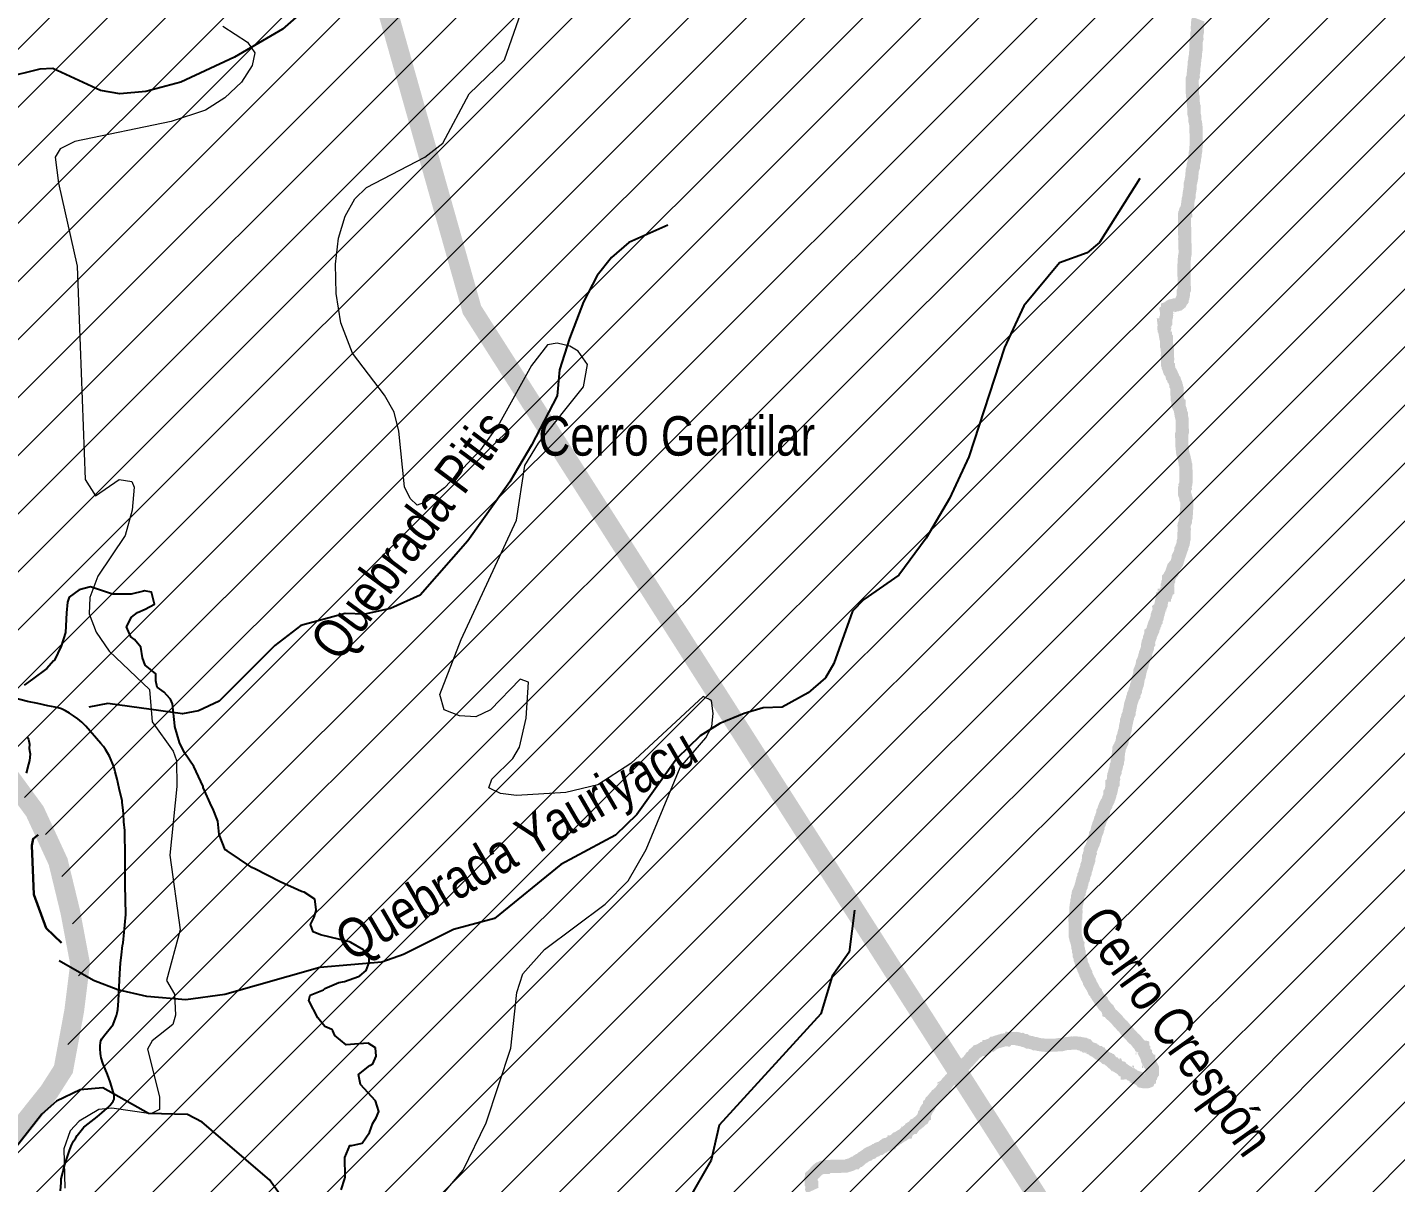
# Model space of a CAD drawing. Header units: feet. Extents: x -72 to 1107026, y -16 to 8357890.
# Drawn here: x 772727 to 783136, y 8196606 to 8205397 of the extents above; entities that cross this region are included whole.
import ezdxf

# ---------------------------------------------------------------- set-up
doc = ezdxf.new("R2010")
doc.units = ezdxf.units.FT
doc.header["$LTSCALE"] = 10
doc.header["$MEASUREMENT"] = 0
doc.linetypes.add('DASHED2', pattern=[0.375, 0.25, -0.125])
for name, color, linetype in [('AUTODEMA-inf. cofopri-Rural-PSAD', 190, 'CONTINUOUS'), ('FDO HUACAN-PERITO-COORD', 3, 'CONTINUOUS'), ('INEI-PROV-PSAD56', 7, 'CONTINUOUS'), ('VIA-ASFALTADA', 1, 'CONTINUOUS'), ('VIAS_SIN AFIRMAR', 31, 'CONTINUOUS')]:
    doc.layers.add(name, color=color, linetype=linetype)
for name, color, linetype, lineweight in [('CURVAS_PERU_500_PSAD-18', 23, 'CONTINUOUS', 5), ('Hidrografia-IGN-QUEBRADAS', 151, 'CONTINUOUS', 25), ('Hidrografia-IGN-RIOS', 162, 'CONTINUOUS', 30), ('Texto Toponimia IGN', 251, 'CONTINUOUS', 0)]:
    doc.layers.add(name, color=color, linetype=linetype, lineweight=lineweight)
doc.styles.add('SWILL721', font='swissi.ttf')

msp = doc.modelspace()

# ---------------------------------------------------------------- hatches: boundary and pattern name
at = {"layer": 'AUTODEMA-inf. cofopri-Rural-PSAD', "lineweight": 5}
h = msp.add_hatch(dxfattribs=at)
h.set_pattern_fill('ANSI31', color=256, scale=2500)
h.paths.add_polyline_path([(753238, 8156793), (753322, 8156780), (753238, 8156793), (761252, 8177664), (761485, 8177877), (761891, 8178033), (762006, 8178099), (762145, 8178160), (762278, 8178215), (762392, 8178274), (762497, 8178357), (762589, 8178469), (762675, 8178563), (762762, 8178662), (762856, 8178741), (762966, 8178847), (763062, 8178931), (763167, 8179043), (763215, 8179157), (763254, 8179284), (763292, 8179406), (763323, 8179543), (763341, 8179672), (763349, 8179797), (763400, 8179962), (763448, 8180102), (763499, 8180234), (763573, 8180363), (763635, 8180490), (763719, 8180589), (763826, 8180681), (763928, 8180774), (764019, 8180866), (764121, 8180950), (764228, 8181026), (764338, 8181097), (764444, 8181168), (764559, 8181213), (764712, 8181269), (764839, 8181335), (764956, 8181398), (765071, 8181451), (765175, 8181550), (765244, 8181660), (765315, 8181776), (765354, 8181893), (765389, 8182013), (765390, 8182140), (765377, 8182262), (765342, 8182396), (765286, 8182546), (765225, 8182684), (765197, 8182808), (765187, 8182943), (765170, 8183067), (765142, 8183205), (765114, 8183355), (765122, 8183484), (765143, 8183642), (765150, 8183779), (765168, 8183908), (765199, 8184028), (765243, 8184165), (765278, 8184310), (765332, 8184449), (765386, 8184576), (765432, 8184714), (765467, 8184853), (765513, 8184978), (765575, 8185115), (765661, 8185237), (765751, 8185338), (765852, 8185419), (765985, 8185503), (766099, 8185572), (766232, 8185655), (766299, 8185789), (767271, 8186800), (767271, 8186947), (767297, 8187069), (767333, 8187214), (767379, 8187334), (767466, 8187468), (767519, 8187582), (767578, 8187702), (767631, 8187831), (767690, 8187961), (767739, 8188095), (767779, 8188220), (767853, 8188349), (767930, 8188476), (768029, 8188550), (768144, 8188601), (768268, 8188621), (768396, 8188684), (768525, 8188666), (768648, 8188684), (768729, 8188803), (768760, 8188933), (768775, 8189055), (768816, 8189187), (768865, 8189314), (768913, 8189448), (768946, 8189596), (769010, 8189708), (769110, 8189804), (769242, 8189855), (769369, 8189839), (769435, 8190402), (769242, 8190676), (768955, 8190796), (768850, 8191044), (768727, 8191405), (768791, 8192051), (769355, 8193016), (769774, 8193584), (769715, 8193854), (770015, 8194180), (770358, 8194460), (770593, 8194855), (771149, 8195508), (771339, 8195882), (771620, 8196321), (772139, 8196529), (772271, 8196571), (772518, 8196829), (772893, 8197299), (773001, 8197468), (773083, 8197912), (773128, 8198271), (773053, 8198668), (772961, 8199048), (772784, 8199431), (772552, 8199747), (772403, 8199923), (772344, 8200269), (772420, 8200524), (772438, 8201124), (772378, 8201509), (772320, 8201525), (771949, 8202389), (771948, 8203291), (771835, 8204086), (771949, 8205175), (771912, 8205868), (771936, 8206678), (771927, 8207524), (771977, 8207815), (772140, 8208229), (772310, 8208881), (772199, 8209183), (771898, 8209610), (771718, 8210093), (771643, 8210618), (770734, 8212243), (770420, 8212760), (770332, 8213330), (770439, 8213909), (770573, 8214159), (770693, 8214428), (770826, 8214682), (770933, 8214964), (771027, 8215231), (771060, 8215528), (771028, 8215800), (771023, 8215945), (771008, 8216090), (770944, 8216217), (770904, 8216392), (770519, 8217145), (770239, 8217796), (770023, 8218086), (769663, 8218545), (769449, 8218924), (769225, 8219439), (769296, 8219810), (769534, 8220281), (769800, 8220721), (770123, 8220961), (770236, 8221108), (770301, 8221212), (770355, 8221316), (770388, 8221417), (770506, 8221516), (770614, 8221596), (770683, 8221720), (770695, 8221911), (770696, 8222074), (770699, 8222211), (770790, 8222424), (770811, 8222568), (770823, 8222774), (770781, 8222973), (770744, 8223095), (770724, 8223248), (770687, 8223365), (770609, 8223513), (770566, 8223607), (770536, 8223648), (770519, 8223803), (770420, 8224061), (770417, 8224114), (770411, 8224346), (770326, 8224585), (770246, 8224784), (770250, 8224878), (770152, 8225049), (770105, 8225286), (769944, 8225912), (769917, 8226101), (769939, 8226683), (769870, 8226978), (769847, 8227388), (769974, 8227697), (770102, 8227836), (770156, 8227935), (770134, 8228072), (770014, 8228391), (770087, 8228555), (770259, 8228867), (770494, 8228977), (770568, 8228972), (770670, 8228991), (770967, 8229392), (771170, 8229797), (771390, 8230281), (771541, 8230796), (771638, 8231110), (771649, 8231265), (771605, 8231522), (771627, 8231763), (771687, 8231964), (771722, 8232157), (771735, 8232337), (771693, 8232515), (771625, 8232625), (771600, 8233022), (771587, 8233284), (771570, 8233434), (771556, 8233673), (771538, 8233961), (771479, 8234294), (771495, 8234446), (771537, 8234647), (771589, 8234753), (771628, 8234908), (771626, 8235023), (771663, 8235221), (771705, 8235358), (771731, 8235452), (771806, 8235660), (771892, 8235916), (771915, 8235992), (771929, 8236129), (771913, 8236376), (771884, 8236602), (771862, 8236752), (771822, 8236938), (771796, 8237134), (771804, 8237182), (771883, 8237286), (771904, 8237405), (771913, 8237507), (771903, 8237629), (771894, 8237698), (771889, 8237802), (771827, 8237968), (771792, 8238039), (771813, 8238197), (771839, 8238311), (771838, 8238486), (771839, 8238639), (771824, 8238728), (771772, 8238886), (771717, 8239024), (771631, 8239192), (771615, 8239378), (771621, 8239502), (771614, 8239619), (771605, 8239731), (771569, 8239792), (771550, 8239932), (771551, 8240029), (771481, 8240238), (771522, 8240563), (771488, 8241022), (771468, 8241305), (820278, 8241691), (830577, 8202812), (830340, 8202672), (830000, 8202586), (829662, 8202548), (829318, 8202317), (829158, 8201793), (829053, 8201507), (828905, 8201367), (828322, 8201192), (827978, 8200961), (827919, 8200578), (827797, 8199716), (827643, 8199383), (827293, 8198961), (826996, 8198681), (826979, 8198104), (826868, 8197578), (826760, 8197196), (826743, 8196619), (826868, 8195942), (827189, 8195377), (827277, 8195085), (827159, 8194367), (827146, 8193935), (827234, 8193643), (827319, 8193256), (827453, 8192915), (827398, 8192676), (827291, 8192294), (827132, 8191818), (827119, 8191385), (827194, 8190661), (827090, 8190376), (826836, 8189950), (826722, 8189328), (826756, 8188846), (826641, 8188224), (826583, 8187889), (826334, 8187608), (826127, 8187133), (825918, 8186561), (825905, 8186129), (826032, 8185548), (825868, 8184879), (825858, 8184542), (825847, 8184158), (826032, 8183912), (826069, 8183526), (826047, 8182805), (826078, 8182227), (826108, 8181600), (826048, 8181217), (825801, 8180984), (825747, 8180793), (825636, 8180315), (825796, 8179204), (825684, 8178678), (825668, 8178149), (825657, 8177765), (825548, 8177335), (825244, 8176815), (825086, 8176386), (824977, 8175956), (824725, 8175579), (824520, 8175152), (824114, 8174443), (823712, 8173877), (823407, 8173357), (823324, 8172960), (823317, 8172729), (823307, 8172399), (823238, 8171852), (823314, 8171473), (823304, 8171154), (823327, 8170950), (823289, 8170632), (823310, 8170370), (823402, 8170016), (823586, 8169548), (823710, 8169280), (823662, 8168785), (823750, 8168195), (823303, 8168147), (822930, 8167996), (822690, 8167863), (822198, 8167624), (822071, 8167460), (821892, 8167381), (821672, 8167229), (821518, 8167084), (821383, 8166920), (821310, 8166661), (821229, 8166477), (821265, 8166226), (821329, 8166168), (821371, 8165998), (821374, 8165793), (821214, 8165770), (821034, 8165673), (820575, 8165630), (820470, 8165568), (820330, 8165544), (820169, 8165484), (819982, 8165480), (819805, 8165485), (819700, 8165414), (819649, 8165285), (819644, 8165108), (819667, 8164939), (819671, 8164762), (819732, 8164620), (819765, 8164469), (819741, 8164302), (819684, 8164248), (819479, 8164273), (819273, 8164260), (819038, 8164211), (818867, 8164134), (818823, 8164107), (818741, 8164036), (818708, 8164001), (818677, 8163932), (818710, 8163874), (818719, 8163764), (818731, 8163685), (818688, 8163660), (818637, 8163650), (818578, 8163656), (818522, 8163649), (818440, 8163596), (818419, 8163540), (818393, 8163433), (818298, 8163327), (818245, 8163363), (818164, 8163435), (818136, 8163489), (818129, 8163542), (818096, 8163606), (818046, 8163683), (817988, 8163732), (817894, 8163801), (817840, 8163741), (817832, 8163692), (817948, 8163198), (817963, 8163142), (817897, 8163112), (817789, 8163046), (817781, 8162998), (817730, 8162927), (817678, 8162897), (817592, 8162870), (817454, 8162902), (817393, 8162912), (817340, 8162910), (817312, 8162864), (817276, 8162829), (817252, 8162781), (817206, 8162736), (817116, 8162650), (817080, 8162604), (816998, 8162546), (816927, 8162529), (816831, 8162586), (816762, 8162655), (816699, 8162684), (816646, 8162707), (816575, 8162751), (816511, 8162744), (816411, 8162673), (816342, 8162595), (816313, 8162529), (816262, 8162412), (816108, 8162337), (816052, 8162315), (815981, 8162315), (815917, 8162285), (815807, 8162276), (815739, 8162310), (815638, 8162382), (815595, 8162443), (815534, 8162451), (815488, 8162492), (815433, 8162536), (815341, 8162496), (815286, 8162397), (815285, 8162290), (815182, 8162139), (815129, 8162124), (815020, 8162160), (814969, 8162143), (814915, 8162151), (814818, 8162129), (814661, 8162171), (814608, 8162204), (814465, 8162246), (814361, 8162265), (814167, 8162243), (813989, 8162194), (813856, 8162085), (813702, 8161985), (813124, 8161923), (812911, 8161706), (812856, 8161618), (812749, 8161540), (812492, 8161534), (812443, 8161524), (812367, 8161515), (812252, 8161510), (812150, 8161471), (812066, 8161443), (811936, 8161388), (811813, 8161338), (811757, 8161367), (811669, 8161438), (811510, 8161415), (811342, 8161337), (811245, 8161204), (811131, 8161124), (810849, 8161076), (810322, 8160943), (809995, 8160714), (809741, 8160678), (809493, 8160697), (809213, 8160705), (808932, 8160676), (808648, 8160621), (808530, 8160579), (808408, 8160546), (808227, 8160477), (808120, 8160465), (808005, 8160428), (807949, 8160451), (807748, 8160486), (807591, 8160502), (807337, 8160435), (807016, 8160247), (806896, 8160192), (806747, 8160074), (806681, 8160046), (806538, 8159999), (806377, 8159904), (806147, 8159906), (805415, 8159960), (805112, 8159977), (804565, 8160002), (804080, 8160025), (803956, 8160045), (803836, 8160005), (803684, 8159964), (803497, 8159761), (803367, 8159762), (803227, 8159787), (802920, 8159966), (802800, 8159994), (802680, 8160027), (802548, 8160058), (802424, 8160101), (802312, 8160152), (802195, 8160221), (802083, 8160290), (801956, 8160316), (801818, 8160295), (801688, 8160293), (801556, 8160247), (801423, 8160212), (801291, 8160159), (801159, 8160106), (800787, 8160136), (800463, 8160229), (800277, 8160263), (800072, 8160269), (799744, 8160251), (799483, 8160249), (799221, 8160248), (798949, 8160191), (798686, 8160152), (798410, 8160168), (798290, 8160204), (798148, 8160212), (798023, 8160253), (797876, 8160243), (797751, 8160192), (797611, 8160213), (797496, 8160274), (797323, 8160236), (797183, 8160081), (797053, 8159952), (796859, 8159878), (796714, 8159805), (796661, 8159693), (796625, 8159558), (796551, 8159432), (796413, 8159345), (796273, 8159351), (796136, 8159369), (796011, 8159432), (795892, 8159481), (795767, 8159545), (795647, 8159580), (795531, 8159639), (795391, 8159662), (795256, 8159634), (795083, 8159561), (794973, 8159508), (794881, 8159383), (794743, 8159228), (794634, 8159150), (794486, 8159150), (794377, 8159214), (794229, 8159227), (794087, 8159186), (793965, 8159158), (793830, 8159143), (793685, 8159172), (793580, 8159268), (793535, 8159388), (793533, 8159520), (793530, 8159657), (793548, 8159797), (793528, 8160067), (793457, 8160189), (793366, 8160285), (793249, 8160375), (793130, 8160431), (792862, 8160424), (792730, 8160378), (792470, 8160226), (792221, 8160229), (792150, 8160361), (792025, 8160394), (791895, 8160369), (791742, 8160344), (791615, 8160278), (791345, 8160296), (791121, 8160303), (791002, 8160353), (790927, 8160356), (790776, 8160295), (790573, 8160086), (790487, 8160014), (790335, 8159935), (790156, 8159875), (789933, 8159891), (789628, 8159994), (789403, 8160091), (789337, 8160215), (789139, 8160376), (788987, 8160391), (788855, 8160613), (788850, 8160750), (788898, 8160900), (788728, 8161037), (788593, 8161048), (788476, 8161094), (788331, 8161107), (788207, 8161079), (788072, 8161089), (787996, 8161188), (787900, 8161371), (787828, 8161534), (787714, 8161613), (787483, 8161754), (787368, 8161805), (787254, 8161881), (787122, 8161935), (787007, 8162011), (786888, 8162072), (786771, 8162121), (786667, 8162202), (786552, 8162248), (786425, 8162271), (786298, 8162223), (786203, 8162137), (786107, 8162061), (786051, 8162173), (786043, 8162338), (786150, 8162401), (786275, 8162485), (786339, 8162597), (786237, 8162665), (786110, 8162638), (785990, 8162577), (785868, 8162597), (785746, 8162615), (785622, 8162654), (785500, 8162672), (785362, 8162654), (785199, 8162603), (785082, 8162565), (784960, 8162540), (784835, 8162500), (784720, 8162436), (784596, 8162358), (784484, 8162277), (784379, 8162190), (784275, 8162114), (784160, 8162036), (784043, 8161954), (783938, 8161886), (783826, 8161812), (783699, 8161747), (783582, 8161693), (783449, 8161676), (783342, 8161607), (783271, 8161452), (783225, 8161328), (783179, 8161206), (783138, 8161082), (783097, 8160957), (783061, 8160830), (782974, 8160718), (782855, 8160675), (782725, 8160670), (782582, 8160648), (782463, 8160615), (782353, 8160549), (782259, 8160460), (782078, 8160260), (782029, 8160143), (781968, 8160031), (781907, 8159917), (781846, 8159810), (781751, 8159699), (781639, 8159610), (781573, 8159503), (781506, 8159396), (781422, 8159300), (781295, 8159285), (781170, 8159283), (781058, 8159227), (781035, 8159095), (780966, 8158947), (780910, 8158818), (780843, 8158678), (780719, 8158676), (780643, 8158773), (780548, 8158676), (780492, 8158534), (780489, 8158409), (780563, 8158292), (780456, 8158221), (780372, 8158130), (780275, 8158051), (780148, 8158062), (780033, 8158141), (779893, 8158142), (779769, 8158106), (779649, 8158042), (779555, 8157953), (779448, 8157872), (779391, 8157763), (779345, 8157649), (779294, 8157529), (779236, 8157415), (779123, 8157309), (778981, 8157250), (778859, 8157212), (778734, 8157164), (778607, 8157144), (778479, 8157144), (778332, 8157180), (778375, 8156898), (778164, 8156936), (778158, 8156802), (778130, 8156675), (778140, 8156545), (778112, 8156426), (778050, 8156319), (778063, 8156169), (777986, 8156065), (777961, 8155941), (777902, 8155786), (777843, 8155676), (777795, 8155562), (777705, 8155466), (777593, 8155359), (777509, 8155263), (777417, 8155159), (777305, 8155070), (777239, 8154938), (777216, 8154806), (777159, 8154686), (777093, 8154552), (777034, 8154440), (776983, 8154298), (776922, 8154161), (776873, 8154016), (776779, 8153937), (776659, 8153838), (776605, 8153711), (776592, 8153572), (776612, 8153434), (776630, 8153310), (776609, 8153183), (776586, 8153051), (776545, 8152921), (776515, 8152794), (776494, 8152637), (776486, 8152507), (776478, 8152344), (776437, 8152225), (776573, 8151681), (776106, 8151111), (775463, 8150015), (775273, 8149577), (775253, 8149427), (774951, 8149779), (774716, 8150004), (774511, 8150120), (774293, 8150189), (774009, 8150343), (773986, 8150653), (773898, 8150715), (773679, 8150366), (773524, 8150449), (773583, 8150865), (773302, 8151090), (773079, 8151190), (772903, 8151351), (772690, 8151485), (772613, 8151651), (772759, 8151759), (772737, 8151864), (772352, 8152136), (772085, 8152058), (771824, 8152119), (771653, 8152170), (771611, 8152333), (771212, 8152458), (770986, 8152496), (770745, 8152533), (770505, 8152618), (770212, 8152721), (769864, 8152789), (769676, 8152849), (769529, 8152895), (769298, 8152965), (769056, 8153020), (768826, 8153067), (768593, 8153122), (768350, 8153228), (768122, 8153296), (767859, 8153352), (767629, 8153412), (767406, 8153493), (767171, 8153558), (766938, 8153643), (766714, 8153723), (766443, 8153849), (766241, 8153940), (766040, 8153990), (765798, 8154065), (765568, 8154146), (765335, 8154198), (765105, 8154273), (764987, 8154344), (764570, 8154454), (764357, 8154514), (764080, 8154590), (763867, 8154638), (763662, 8154698), (763479, 8154729), (763070, 8154817), (762778, 8154929), (762461, 8154975), (762334, 8155019), (762093, 8155094), (761838, 8155171), (761596, 8155180), (761345, 8155237), (761116, 8155269), (760846, 8155361), (760587, 8155419), (760351, 8155487), (760119, 8155512), (759916, 8155493), (759629, 8155574), (759372, 8155594), (759166, 8155611), (758956, 8155664), (758687, 8155803), (758456, 8155889), (758210, 8155960), (757946, 8156005), (757689, 8156063), (757532, 8156107), (757276, 8156170), (757050, 8156236), (756864, 8156260), (756611, 8156328), (756385, 8156381), (756113, 8156398), (755975, 8156433), (755622, 8156463), (755391, 8156486), (755152, 8156526), (754896, 8156606), (754586, 8156660), (754380, 8156712), (754159, 8156752), (753964, 8156794), (753322, 8156780)])

# ---------------------------------------------------------------- linework, layer by layer
at = {"layer": 'AUTODEMA-inf. cofopri-Rural-PSAD', "linetype": 'Continuous', "const_width": 150}
msp.add_lwpolyline([(772518, 8196829), (772893, 8197299), (773001, 8197468), (773083, 8197912), (773128, 8198271), (773053, 8198668), (772961, 8199048), (772784, 8199431), (772552, 8199747)], dxfattribs=at)
at = {"layer": 'CURVAS_PERU_500_PSAD-18'}
for points in [[(775897, 8196530), (776042, 8196701), (776217, 8197060), (776405, 8197630), (776451, 8198052), (776497, 8198194), (776662, 8198380), (777123, 8198724), (777297, 8198902), (777434, 8199140), (777692, 8199764), (777887, 8199990), (777935, 8200077), (777944, 8200176), (777930, 8200275), (777868, 8200304), (777318, 8199794), (777066, 8199634), (776824, 8199575), (776449, 8199552), (776326, 8199566), (776237, 8199609), (776261, 8199676), (776421, 8199834), (776470, 8199920), (776521, 8200139), (776538, 8200413), (776475, 8200437), (776250, 8200204), (776138, 8200151), (776014, 8200159), (775898, 8200204), (775864, 8200320), (776028, 8200738), (776447, 8201646), (776510, 8202063), (776614, 8202233), (776958, 8202662), (776987, 8202831), (776917, 8202932), (776853, 8202971), (776756, 8202995), (776683, 8202982), (776563, 8202823), (776319, 8202386), (776175, 8202182), (775900, 8201892), (775761, 8201786), (775693, 8201761), (775639, 8201811), (775595, 8201901), (775553, 8202323), (775517, 8202468), (775444, 8202599), (775201, 8202917), (775111, 8203149), (775075, 8203371), (775071, 8203596), (775095, 8203794), (775145, 8203961), (775219, 8204092), (775308, 8204179), (775751, 8204409), (775887, 8204517), (776089, 8204890), (776357, 8205149), (776536, 8205668)], [(774213, 8205407), (774402, 8205285), (774457, 8205204), (774437, 8205107), (774356, 8204981), (774228, 8204862), (774082, 8204768), (773822, 8204680), (773087, 8204529), (772976, 8204473), (772939, 8204410), (772963, 8204212), (773107, 8203579), (773166, 8201956), (773245, 8201833), (773425, 8201957), (773522, 8201941), (773540, 8201897), (773525, 8201723), (773471, 8201530), (773262, 8201221), (773202, 8201058), (773196, 8200933), (773250, 8200794), (773349, 8200650), (773655, 8200358), (773677, 8200112), (773835, 8199888), (773861, 8199818), (773864, 8199619), (773810, 8199097), (773889, 8198529), (773785, 8198144), (773845, 8198039), (773853, 8197879), (773834, 8197808), (773677, 8197686), (773642, 8197621), (773733, 8197259), (773731, 8197161), (773666, 8197130), (773370, 8197173), (773271, 8197162), (773121, 8197074), (773053, 8197001), (773005, 8196862), (773011, 8196564)]]:
    msp.add_lwpolyline(points, dxfattribs=at)
at = {"layer": 'FDO HUACAN-PERITO-COORD', "linetype": 'DASHED2', "const_width": 150}
msp.add_lwpolyline([(812232, 8205872), (811835, 8202194), (809086, 8196304), (804280, 8190287), (802408, 8186305), (788854, 8188714), (781150, 8195340), (776109, 8203248), (774865, 8207658)], dxfattribs=at)
at = {"layer": 'Hidrografia-IGN-QUEBRADAS'}
for points in [[(776004, 8206379), (775881, 8206256), (775137, 8205797), (774669, 8205384), (774302, 8205170), (773894, 8204981), (773629, 8204908), (773430, 8204890), (773283, 8204917), (772921, 8205083), (772822, 8205080), (772556, 8205012), (772279, 8205038)], [(781189, 8204248), (780884, 8203761), (780788, 8203682), (780578, 8203604), (780306, 8203279), (780161, 8202961), (779889, 8202129), (779742, 8201812), (779563, 8201511), (779357, 8201229), (779091, 8201043), (779005, 8200954), (778862, 8200555), (778798, 8200448), (778666, 8200334), (778469, 8200225), (778323, 8200220), (778180, 8200175), (777995, 8200099), (777846, 8200007), (777667, 8199834), (777362, 8199406), (777202, 8199249), (776784, 8199026), (776281, 8198615), (775968, 8198532), (775589, 8198341), (775424, 8198284), (774951, 8198242), (774230, 8198038), (773933, 8197997), (773635, 8198022), (773416, 8198073), (773229, 8198143), (772969, 8198293)], [(777598, 8203893), (777302, 8203760), (777171, 8203645), (777062, 8203508), (776957, 8203309), (776850, 8203029), (776775, 8202790), (776757, 8202594), (776561, 8202217), (776396, 8201938), (776078, 8201489), (775715, 8201077), (775489, 8200975), (775294, 8200931), (775145, 8200937), (774808, 8200846), (774610, 8200694), (774187, 8200269), (774030, 8200195), (773908, 8200174), (773338, 8200251), (773195, 8200223)], [(779020, 8198680), (778979, 8198359), (778849, 8198176), (778764, 8197889), (777989, 8197042), (777928, 8196776), (777754, 8196473)], [(774729, 8196404), (774568, 8196626), (774056, 8197065), (773946, 8197123), (773648, 8197133), (773301, 8197327), (773128, 8197313), (772949, 8197226), (772838, 8197126), (772637, 8196871)]]:
    msp.add_lwpolyline(points, dxfattribs=at)
at = {"layer": 'Hidrografia-IGN-RIOS'}
msp.add_lwpolyline([(772809, 8199252), (772770, 8199221), (772760, 8199172), (772776, 8198798), (772871, 8198542), (772986, 8198431)], dxfattribs=at)
at = {"layer": 'INEI-PROV-PSAD56', "const_width": 100}
msp.add_lwpolyline([(781636, 8205459), (781631, 8205446), (781629, 8205433), (781629, 8205413), (781627, 8205400), (781628, 8205372), (781628, 8205365), (781623, 8205344), (781623, 8205329), (781624, 8205311), (781616, 8205283), (781617, 8205276), (781617, 8205261), (781617, 8205238), (781617, 8205225), (781613, 8205200), (781613, 8205184), (781608, 8205159), (781608, 8205146), (781603, 8205128), (781604, 8205113), (781601, 8205093), (781599, 8205075), (781599, 8205062), (781595, 8205037), (781596, 8205024), (781588, 8205004), (781588, 8204983), (781588, 8204973), (781589, 8204943), (781589, 8204935), (781589, 8204915), (781589, 8204905), (781590, 8204879), (781595, 8204864), (781596, 8204839), (781596, 8204826), (781599, 8204796), (781602, 8204791), (781602, 8204768), (781602, 8204755), (781602, 8204738), (781608, 8204715), (781608, 8204700), (781608, 8204687), (781613, 8204672), (781614, 8204664), (781617, 8204639), (781617, 8204626), (781617, 8204613), (781617, 8204598), (781618, 8204583), (781618, 8204558), (781618, 8204550), (781619, 8204530), (781618, 8204517), (781619, 8204499), (781615, 8204476), (781615, 8204464), (781614, 8204451), (781610, 8204436), (781610, 8204420), (781606, 8204403), (781605, 8204387), (781601, 8204367), (781596, 8204352), (781597, 8204334), (781589, 8204313), (781587, 8204291), (781585, 8204270), (781585, 8204260), (781580, 8204235), (781578, 8204222), (781573, 8204207), (781573, 8204189), (781573, 8204179), (781569, 8204153), (781565, 8204133), (781564, 8204123), (781565, 8204110), (781558, 8204090), (781557, 8204084), (781555, 8204062), (781553, 8204051), (781553, 8204039), (781549, 8204026), (781546, 8204016), (781538, 8204003), (781536, 8203995), (781537, 8203983), (781531, 8203980), (781529, 8203970), (781529, 8203962), (781530, 8203952), (781530, 8203944), (781529, 8203937), (781529, 8203929), (781530, 8203919), (781530, 8203914), (781530, 8203901), (781530, 8203896), (781530, 8203886), (781530, 8203878), (781531, 8203866), (781531, 8203856), (781531, 8203848), (781531, 8203840), (781531, 8203828), (781531, 8203820), (781532, 8203807), (781532, 8203800), (781531, 8203787), (781532, 8203777), (781532, 8203762), (781533, 8203747), (781533, 8203729), (781533, 8203719), (781534, 8203703), (781534, 8203686), (781534, 8203675), (781532, 8203665), (781529, 8203650), (781529, 8203642), (781527, 8203622), (781527, 8203617), (781527, 8203599), (781525, 8203587), (781526, 8203571), (781525, 8203556), (781526, 8203543), (781526, 8203533), (781526, 8203515), (781526, 8203503), (781527, 8203490), (781527, 8203480), (781527, 8203462), (781527, 8203450), (781527, 8203437), (781528, 8203419), (781528, 8203401), (781521, 8203388), (781521, 8203373), (781521, 8203361), (781519, 8203350), (781517, 8203340), (781512, 8203330), (781512, 8203322), (781504, 8203312), (781499, 8203304), (781497, 8203299), (781487, 8203291), (781482, 8203291), (781477, 8203289), (781472, 8203286), (781459, 8203286), (781452, 8203281), (781444, 8203280), (781435, 8203280), (781426, 8203278), (781421, 8203275), (781414, 8203270), (781411, 8203262), (781401, 8203259), (781401, 8203252), (781399, 8203247), (781391, 8203241), (781392, 8203236), (781392, 8203226), (781392, 8203219), (781392, 8203208), (781393, 8203203), (781392, 8203196), (781388, 8203185), (781388, 8203170), (781388, 8203163), (781388, 8203152), (781383, 8203145), (781381, 8203132), (781375, 8203132), (781376, 8203124), (781373, 8203114), (781373, 8203109), (781374, 8203096), (781379, 8203089), (781380, 8203081), (781384, 8203071), (781384, 8203064), (781384, 8203056), (781385, 8203051), (781387, 8203038), (781393, 8203031), (781393, 8203023), (781393, 8203016), (781393, 8203008), (781393, 8202990), (781394, 8202978), (781394, 8202970), (781398, 8202960), (781399, 8202949), (781399, 8202942), (781399, 8202934), (781400, 8202924), (781400, 8202917), (781399, 8202901), (781400, 8202886), (781401, 8202879), (781401, 8202869), (781400, 8202858), (781400, 8202853), (781401, 8202838), (781401, 8202833), (781406, 8202825), (781406, 8202818), (781406, 8202810), (781411, 8202800), (781412, 8202795), (781414, 8202787), (781417, 8202780), (781425, 8202770), (781430, 8202760), (781433, 8202752), (781435, 8202742), (781440, 8202737), (781445, 8202725), (781446, 8202720), (781453, 8202712), (781456, 8202700), (781463, 8202687), (781464, 8202682), (781464, 8202672), (781469, 8202664), (781470, 8202659), (781472, 8202652), (781472, 8202639), (781473, 8202631), (781472, 8202614), (781472, 8202608), (781473, 8202596), (781473, 8202586), (781473, 8202570), (781476, 8202560), (781479, 8202555), (781479, 8202548), (781479, 8202540), (781487, 8202535), (781487, 8202528), (781487, 8202520), (781486, 8202512), (781490, 8202505), (781498, 8202484), (781501, 8202464), (781505, 8202456), (781505, 8202442), (781511, 8202416), (781511, 8202396), (781512, 8202371), (781512, 8202355), (781513, 8202317), (781508, 8202302), (781508, 8202279), (781509, 8202264), (781509, 8202251), (781509, 8202231), (781509, 8202218), (781512, 8202198), (781513, 8202185), (781515, 8202170), (781516, 8202155), (781523, 8202137), (781526, 8202125), (781529, 8202110), (781534, 8202089), (781534, 8202077), (781540, 8202064), (781540, 8202046), (781540, 8202036), (781541, 8202013), (781540, 8202001), (781541, 8201988), (781541, 8201970), (781541, 8201958), (781541, 8201935), (781539, 8201922), (781534, 8201912), (781535, 8201894), (781530, 8201886), (781530, 8201874), (781530, 8201866), (781530, 8201853), (781530, 8201846), (781536, 8201831), (781541, 8201813), (781541, 8201805), (781547, 8201790), (781547, 8201780), (781547, 8201769), (781547, 8201760), (781547, 8201742), (781545, 8201729), (781543, 8201699), (781543, 8201691), (781541, 8201666), (781536, 8201650), (781536, 8201635), (781527, 8201612), (781526, 8201605), (781527, 8201587), (781528, 8201577), (781527, 8201561), (781525, 8201546), (781526, 8201539), (781525, 8201528), (781526, 8201516), (781526, 8201505), (781521, 8201488), (781521, 8201478), (781519, 8201467), (781516, 8201460), (781509, 8201442), (781509, 8201436), (781502, 8201424), (781502, 8201416), (781498, 8201404), (781492, 8201386), (781482, 8201368), (781482, 8201358), (781478, 8201345), (781471, 8201321), (781468, 8201317), (781461, 8201306), (781454, 8201299), (781445, 8201288), (781441, 8201276), (781436, 8201260), (781434, 8201245), (781427, 8201237), (781419, 8201224), (781414, 8201211), (781407, 8201204), (781407, 8201194), (781408, 8201184), (781402, 8201171), (781402, 8201158), (781398, 8201150), (781398, 8201142), (781403, 8201127), (781403, 8201122), (781403, 8201115), (781398, 8201112), (781396, 8201107), (781393, 8201097), (781386, 8201097), (781383, 8201089), (781376, 8201082), (781376, 8201076), (781369, 8201076), (781363, 8201071), (781363, 8201064), (781364, 8201058), (781359, 8201051), (781359, 8201041), (781354, 8201028), (781354, 8201020), (781352, 8201013), (781352, 8201005), (781347, 8200995), (781343, 8200979), (781337, 8200974), (781338, 8200969), (781335, 8200959), (781333, 8200951), (781328, 8200939), (781328, 8200933), (781323, 8200923), (781323, 8200915), (781321, 8200903), (781318, 8200898), (781314, 8200887), (781314, 8200879), (781309, 8200872), (781304, 8200862), (781304, 8200856), (781299, 8200849), (781297, 8200836), (781292, 8200828), (781289, 8200816), (781288, 8200808), (781282, 8200796), (781275, 8200790), (781275, 8200780), (781270, 8200767), (781267, 8200762), (781265, 8200757), (781266, 8200752), (781261, 8200739), (781258, 8200727), (781255, 8200721), (781256, 8200708), (781249, 8200698), (781248, 8200691), (781248, 8200678), (781247, 8200671), (781242, 8200658), (781239, 8200650), (781236, 8200640), (781232, 8200632), (781232, 8200619), (781227, 8200612), (781225, 8200602), (781222, 8200594), (781218, 8200581), (781210, 8200565), (781208, 8200551), (781206, 8200538), (781201, 8200527), (781198, 8200517), (781191, 8200501), (781191, 8200492), (781187, 8200471), (781184, 8200458), (781179, 8200448), (781174, 8200431), (781175, 8200423), (781171, 8200400), (781165, 8200390), (781163, 8200374), (781155, 8200357), (781156, 8200347), (781143, 8200321), (781144, 8200310), (781134, 8200293), (781131, 8200280), (781126, 8200265), (781120, 8200247), (781117, 8200229), (781113, 8200206), (781108, 8200190), (781108, 8200176), (781098, 8200155), (781096, 8200142), (781089, 8200124), (781089, 8200114), (781084, 8200091), (781081, 8200079), (781080, 8200066), (781077, 8200048), (781072, 8200035), (781068, 8200020), (781065, 8200005), (781058, 8199989), (781056, 8199969), (781054, 8199956), (781046, 8199941), (781041, 8199928), (781031, 8199910), (781032, 8199897), (781027, 8199880), (781027, 8199867), (781025, 8199861), (781025, 8199847), (781023, 8199839), (781023, 8199826), (781018, 8199814), (781018, 8199806), (781018, 8199798), (781011, 8199782), (781011, 8199773), (781009, 8199763), (781006, 8199755), (781001, 8199740), (781001, 8199729), (780992, 8199709), (780989, 8199691), (780990, 8199678), (780985, 8199661), (780985, 8199648), (780978, 8199643), (780978, 8199635), (780978, 8199622), (780976, 8199612), (780973, 8199597), (780969, 8199579), (780961, 8199569), (780961, 8199551), (780957, 8199538), (780952, 8199528), (780950, 8199517), (780944, 8199505), (780937, 8199497), (780930, 8199482), (780930, 8199474), (780920, 8199459), (780917, 8199448), (780913, 8199428), (780908, 8199423), (780906, 8199405), (780901, 8199398), (780899, 8199384), (780891, 8199372), (780889, 8199361), (780886, 8199354), (780882, 8199339), (780877, 8199331), (780869, 8199305), (780870, 8199300), (780865, 8199288), (780865, 8199280), (780858, 8199264), (780853, 8199257), (780853, 8199249), (780850, 8199241), (780848, 8199229), (780843, 8199221), (780843, 8199211), (780838, 8199201), (780836, 8199188), (780833, 8199183), (780827, 8199170), (780822, 8199155), (780819, 8199150), (780812, 8199137), (780811, 8199124), (780812, 8199116), (780807, 8199107), (780807, 8199096), (780805, 8199091), (780800, 8199084), (780800, 8199073), (780800, 8199066), (780800, 8199058), (780796, 8199051), (780796, 8199043), (780791, 8199030), (780786, 8199017), (780786, 8199012), (780784, 8199002), (780781, 8198991), (780779, 8198987), (780774, 8198974), (780774, 8198963), (780772, 8198958), (780764, 8198943), (780764, 8198933), (780762, 8198926), (780760, 8198918), (780755, 8198912), (780750, 8198890), (780748, 8198879), (780743, 8198866), (780743, 8198859), (780738, 8198849), (780734, 8198839), (780733, 8198831), (780728, 8198823), (780728, 8198813), (780721, 8198806), (780719, 8198792), (780716, 8198782), (780717, 8198765), (780712, 8198754), (780712, 8198741), (780707, 8198724), (780705, 8198713), (780703, 8198686), (780704, 8198663), (780703, 8198652), (780701, 8198638), (780701, 8198622), (780696, 8198614), (780696, 8198605), (780697, 8198592), (780697, 8198582), (780697, 8198566), (780697, 8198556), (780698, 8198541), (780698, 8198531), (780698, 8198513), (780698, 8198495), (780699, 8198487), (780699, 8198480), (780703, 8198470), (780704, 8198458), (780709, 8198450), (780710, 8198440), (780714, 8198425), (780718, 8198420), (780717, 8198407), (780718, 8198396), (780723, 8198381), (780723, 8198369), (780728, 8198359), (780728, 8198353), (780729, 8198341), (780729, 8198334), (780736, 8198319), (780736, 8198306), (780742, 8198296), (780742, 8198288), (780745, 8198278), (780747, 8198271), (780753, 8198255), (780758, 8198248), (780763, 8198230), (780769, 8198220), (780771, 8198213), (780779, 8198200), (780779, 8198190), (780789, 8198169), (780795, 8198159), (780800, 8198149), (780808, 8198134), (780808, 8198127), (780820, 8198107), (780824, 8198102), (780831, 8198089), (780834, 8198082), (780839, 8198072), (780844, 8198061), (780855, 8198051), (780857, 8198044), (780859, 8198039), (780865, 8198031), (780873, 8198017), (780880, 8198007), (780883, 8198002), (780896, 8197991), (780896, 8197984), (780901, 8197979), (780906, 8197974), (780912, 8197962), (780916, 8197957), (780920, 8197952), (780924, 8197949), (780937, 8197934), (780942, 8197929), (780948, 8197924), (780950, 8197912), (780955, 8197911), (780958, 8197906), (780963, 8197896), (780971, 8197886), (780984, 8197877), (780989, 8197871), (780997, 8197864), (781004, 8197857), (781012, 8197849), (781017, 8197844), (781022, 8197836), (781030, 8197826), (781040, 8197817), (781045, 8197811), (781053, 8197801), (781060, 8197797), (781071, 8197784), (781081, 8197771), (781084, 8197766), (781092, 8197759), (781099, 8197752), (781100, 8197747), (781109, 8197739), (781114, 8197734), (781125, 8197722), (781130, 8197717), (781135, 8197709), (781143, 8197702), (781148, 8197699), (781153, 8197694), (781158, 8197690), (781166, 8197680), (781171, 8197674), (781176, 8197667), (781191, 8197652), (781195, 8197642), (781199, 8197640), (781207, 8197639), (781207, 8197629), (781212, 8197629), (781212, 8197622), (781220, 8197617), (781220, 8197609), (781225, 8197597), (781233, 8197590), (781233, 8197582), (781239, 8197569), (781246, 8197561), (781247, 8197554), (781246, 8197547), (781249, 8197537), (781252, 8197529), (781257, 8197529), (781257, 8197523), (781262, 8197513), (781267, 8197508), (781273, 8197501), (781280, 8197486), (781285, 8197476), (781285, 8197463), (781285, 8197456), (781286, 8197450), (781286, 8197440), (781278, 8197430), (781274, 8197415), (781266, 8197407), (781262, 8197397), (781262, 8197390), (781257, 8197387), (781256, 8197381), (781254, 8197376), (781249, 8197374), (781239, 8197373), (781229, 8197374), (781221, 8197373), (781211, 8197375), (781206, 8197376), (781203, 8197381), (781196, 8197385), (781186, 8197393), (781175, 8197400), (781170, 8197400), (781165, 8197402), (781166, 8197408), (781160, 8197410), (781150, 8197412), (781145, 8197415), (781137, 8197423), (781132, 8197425), (781125, 8197427), (781119, 8197435), (781115, 8197438), (781109, 8197443), (781094, 8197442), (781094, 8197447), (781089, 8197450), (781084, 8197452), (781076, 8197457), (781072, 8197461), (781068, 8197464), (781061, 8197464), (781055, 8197472), (781050, 8197471), (781043, 8197479), (781038, 8197479), (781030, 8197484), (781017, 8197492), (781015, 8197497), (781007, 8197496), (781002, 8197503), (780997, 8197506), (780992, 8197513), (780987, 8197514), (780979, 8197521), (780974, 8197526), (780969, 8197531), (780964, 8197538), (780958, 8197539), (780953, 8197543), (780949, 8197548), (780933, 8197553), (780928, 8197558), (780920, 8197563), (780915, 8197570), (780907, 8197573), (780900, 8197575), (780895, 8197580), (780892, 8197585), (780887, 8197585), (780880, 8197593), (780872, 8197592), (780864, 8197598), (780859, 8197603), (780851, 8197610), (780839, 8197613), (780834, 8197617), (780831, 8197622), (780816, 8197627), (780806, 8197632), (780796, 8197640), (780792, 8197645), (780785, 8197644), (780780, 8197644), (780772, 8197654), (780762, 8197654), (780757, 8197661), (780747, 8197662), (780740, 8197664), (780732, 8197663), (780727, 8197666), (780719, 8197666), (780710, 8197668), (780699, 8197668), (780684, 8197668), (780678, 8197667), (780669, 8197668), (780661, 8197667), (780654, 8197664), (780643, 8197664), (780633, 8197664), (780615, 8197661), (780598, 8197656), (780591, 8197656), (780575, 8197656), (780566, 8197655), (780557, 8197653), (780548, 8197652), (780533, 8197652), (780522, 8197652), (780510, 8197651), (780503, 8197651), (780490, 8197651), (780485, 8197651), (780469, 8197651), (780455, 8197653), (780447, 8197653), (780432, 8197655), (780416, 8197658), (780409, 8197660), (780401, 8197663), (780389, 8197662), (780378, 8197667), (780363, 8197672), (780351, 8197674), (780341, 8197674), (780328, 8197681), (780320, 8197686), (780312, 8197686), (780302, 8197688), (780292, 8197694), (780287, 8197693), (780277, 8197695), (780262, 8197698), (780257, 8197702), (780251, 8197703), (780244, 8197702), (780234, 8197703), (780223, 8197702), (780214, 8197702), (780209, 8197702), (780198, 8197701), (780189, 8197702), (780181, 8197693), (780174, 8197694), (780165, 8197693), (780156, 8197691), (780146, 8197690), (780138, 8197686), (780130, 8197685), (780118, 8197680), (780111, 8197679), (780095, 8197674), (780080, 8197666), (780075, 8197666), (780070, 8197661), (780061, 8197653), (780053, 8197653), (780038, 8197648), (780030, 8197642), (780025, 8197642), (780023, 8197638), (780018, 8197632), (780011, 8197632), (780003, 8197630), (779993, 8197619), (779988, 8197619), (779983, 8197619), (779978, 8197616), (779968, 8197611), (779963, 8197608), (779955, 8197606), (779951, 8197600), (779943, 8197596), (779937, 8197590), (779930, 8197585), (779926, 8197577), (779918, 8197567), (779906, 8197559), (779899, 8197546), (779893, 8197541), (779886, 8197531), (779879, 8197525), (779871, 8197518), (779864, 8197512), (779861, 8197505), (779856, 8197500), (779849, 8197492), (779841, 8197487), (779839, 8197482), (779834, 8197476), (779824, 8197469), (779817, 8197463), (779814, 8197456), (779802, 8197445), (779792, 8197435), (779787, 8197430), (779779, 8197422), (779771, 8197415), (779767, 8197409), (779762, 8197404), (779755, 8197396), (779749, 8197391), (779740, 8197381), (779734, 8197375), (779727, 8197368), (779722, 8197360), (779717, 8197355), (779715, 8197350), (779710, 8197342), (779700, 8197337), (779700, 8197329), (779695, 8197326), (779690, 8197321), (779685, 8197314), (779680, 8197306), (779672, 8197296), (779665, 8197288), (779658, 8197283), (779648, 8197272), (779643, 8197270), (779638, 8197262), (779628, 8197252), (779620, 8197241), (779615, 8197237), (779608, 8197228), (779603, 8197224), (779600, 8197216), (779598, 8197210), (779593, 8197201), (779588, 8197198), (779586, 8197185), (779581, 8197178), (779576, 8197172), (779569, 8197165), (779564, 8197157), (779564, 8197151), (779561, 8197146), (779556, 8197134), (779552, 8197126), (779552, 8197118), (779547, 8197116), (779542, 8197103), (779537, 8197090), (779529, 8197085), (779519, 8197075), (779515, 8197072), (779510, 8197067), (779502, 8197062), (779497, 8197056), (779492, 8197052), (779487, 8197049), (779479, 8197046), (779473, 8197036), (779467, 8197033), (779463, 8197026), (779457, 8197026), (779447, 8197020), (779445, 8197015), (779437, 8197009), (779427, 8197002), (779417, 8196994), (779415, 8196987), (779407, 8196986), (779400, 8196978), (779387, 8196968), (779372, 8196960), (779360, 8196952), (779355, 8196949), (779350, 8196945), (779340, 8196942), (779333, 8196934), (779327, 8196929), (779313, 8196921), (779308, 8196916), (779302, 8196916), (779298, 8196908), (779290, 8196908), (779282, 8196902), (779277, 8196900), (779263, 8196897), (779260, 8196892), (779253, 8196890), (779245, 8196884), (779240, 8196884), (779225, 8196873), (779215, 8196866), (779205, 8196866), (779197, 8196863), (779185, 8196853), (779177, 8196852), (779169, 8196846), (779155, 8196840), (779150, 8196834), (779139, 8196832), (779134, 8196831), (779125, 8196826), (779120, 8196818), (779110, 8196815), (779105, 8196811), (779100, 8196808), (779092, 8196802), (779077, 8196794), (779067, 8196784), (779055, 8196774), (779047, 8196774), (779042, 8196771), (779037, 8196766), (779028, 8196756), (779014, 8196755), (779005, 8196750), (778997, 8196745), (778980, 8196739), (778969, 8196737), (778957, 8196732), (778950, 8196731), (778939, 8196731), (778932, 8196731), (778924, 8196731), (778914, 8196730), (778909, 8196730), (778897, 8196730), (778892, 8196730), (778881, 8196730), (778871, 8196730), (778851, 8196729), (778844, 8196730), (778839, 8196729), (778828, 8196729), (778820, 8196729), (778813, 8196729), (778806, 8196721), (778799, 8196721), (778790, 8196721), (778778, 8196720), (778770, 8196721), (778755, 8196713), (778750, 8196712), (778740, 8196704), (778735, 8196699), (778726, 8196691), (778721, 8196684), (778713, 8196676), (778708, 8196669), (778701, 8196663), (778693, 8196656), (778693, 8196650), (778691, 8196643), (778688, 8196635), (778689, 8196627), (778689, 8196615), (778689, 8196610), (778689, 8196602), (778694, 8196597), (778694, 8196587), (778695, 8196577), (778695, 8196566), (778694, 8196559), (778700, 8196546)], dxfattribs=at)
at = {"layer": 'VIA-ASFALTADA'}
for points in [[(772978, 8196544), (772983, 8196607), (772985, 8196634), (772991, 8196663), (772999, 8196695), (773013, 8196744), (773047, 8196851), (773063, 8196890), (773079, 8196921), (773092, 8196942), (773107, 8196964), (773156, 8197029), (773166, 8197035), (773258, 8197107), (773293, 8197136), (773334, 8197173), (773354, 8197193), (773368, 8197209), (773379, 8197225), (773386, 8197240), (773388, 8197255), (773386, 8197273), (773383, 8197288), (773368, 8197341), (773358, 8197373), (773337, 8197429), (773302, 8197516), (773289, 8197555), (773286, 8197570), (773283, 8197588), (773280, 8197624), (773281, 8197648), (773283, 8197669), (773287, 8197687), (773293, 8197700), (773305, 8197717), (773379, 8197808), (773398, 8197856), (773406, 8197878), (773411, 8197898), (773415, 8197922), (773420, 8197988), (773431, 8198198), (773436, 8198276), (773442, 8198338), (773450, 8198410), (773454, 8198421), (773455, 8198430), (773463, 8198511), (773475, 8198645), (773471, 8198873), (773471, 8199098), (773468, 8199269), (773468, 8199286), (773462, 8199352), (773459, 8199412), (773456, 8199439), (773448, 8199498), (773447, 8199510), (773424, 8199604), (773410, 8199677), (773396, 8199732), (773387, 8199764), (773378, 8199790), (773365, 8199820), (773351, 8199850), (773336, 8199877), (773321, 8199902), (773305, 8199924), (773287, 8199948), (773171, 8200079), (773155, 8200096), (773140, 8200111), (773112, 8200134), (773079, 8200159), (773048, 8200179), (773017, 8200197), (772987, 8200211), (772962, 8200219), (772938, 8200224), (772882, 8200234), (772806, 8200252), (772729, 8200268), (772622, 8200296)], [(772726, 8199997), (772730, 8199990), (772735, 8199979), (772739, 8199967), (772741, 8199955), (772742, 8199943), (772741, 8199910), (772746, 8199881), (772747, 8199869), (772746, 8199842), (772743, 8199818), (772736, 8199789), (772719, 8199721)]]:
    msp.add_lwpolyline(points, dxfattribs=at)
at = {"layer": 'VIAS_SIN AFIRMAR'}
msp.add_lwpolyline([(775115, 8196550), (775142, 8196637), (775144, 8196650), (775142, 8196797), (775179, 8196887), (775194, 8196887), (775275, 8196906), (775330, 8196986), (775354, 8197057), (775381, 8197098), (775401, 8197147), (775375, 8197228), (775261, 8197353), (775245, 8197429), (775333, 8197497), (775355, 8197510), (775380, 8197569), (775374, 8197632), (775320, 8197667), (775249, 8197663), (775153, 8197654), (775066, 8197725), (775050, 8197762), (775042, 8197772), (774991, 8197795), (774937, 8197860), (774867, 8197991), (774879, 8198032), (774980, 8198074), (774990, 8198082), (775096, 8198129), (775139, 8198135), (775247, 8198174), (775257, 8198180), (775305, 8198221), (775327, 8198280), (775326, 8198341), (775283, 8198378), (775188, 8198433), (775178, 8198438), (774956, 8198491), (774900, 8198513), (774882, 8198569), (774909, 8198625), (774923, 8198676), (774923, 8198684), (774914, 8198762), (774832, 8198817), (774812, 8198822), (774651, 8198894), (774457, 8198993), (774434, 8199005), (774247, 8199130), (774232, 8199137), (774187, 8199256), (774175, 8199356), (774138, 8199454), (774128, 8199471), (774063, 8199613), (774063, 8199620), (773992, 8199773), (773922, 8199876), (773885, 8199954), (773848, 8200076), (773848, 8200083), (773831, 8200248), (773815, 8200284), (773810, 8200291), (773768, 8200337), (773715, 8200377), (773704, 8200425), (773703, 8200478), (773623, 8200543), (773602, 8200599), (773591, 8200680), (773542, 8200740), (773514, 8200760), (773482, 8200836), (773519, 8200910), (773565, 8200944), (773623, 8200970), (773693, 8201007), (773672, 8201098), (773618, 8201108), (773611, 8201107), (773517, 8201083), (773377, 8201084), (773360, 8201089), (773207, 8201140), (773121, 8201116), (773045, 8201062), (773031, 8201023), (773024, 8200942), (773016, 8200792), (772984, 8200687), (772933, 8200582), (772925, 8200577), (772875, 8200518), (772767, 8200437), (772702, 8200391)], dxfattribs=at)

# ---------------------------------------------------------------- texts
at = {"layer": 'Texto Toponimia IGN', "style": 'SWILL721', "width": 0.8}
for s, rotation, p in [('Quebrada Pitis', 53.3836, (775100, 8200557)), ('Quebrada Yauriyacu', 30.0746, (775188, 8198281)), ('Cerro Crespón', 305.5156, (780709, 8198569))]:
    msp.add_text(s, height=300, rotation=rotation, dxfattribs=at).set_placement(p)
msp.add_text('Cerro Gentilar', height=300, dxfattribs=at).set_placement((776615, 8202138))

doc.saveas('drawing.dxf')
